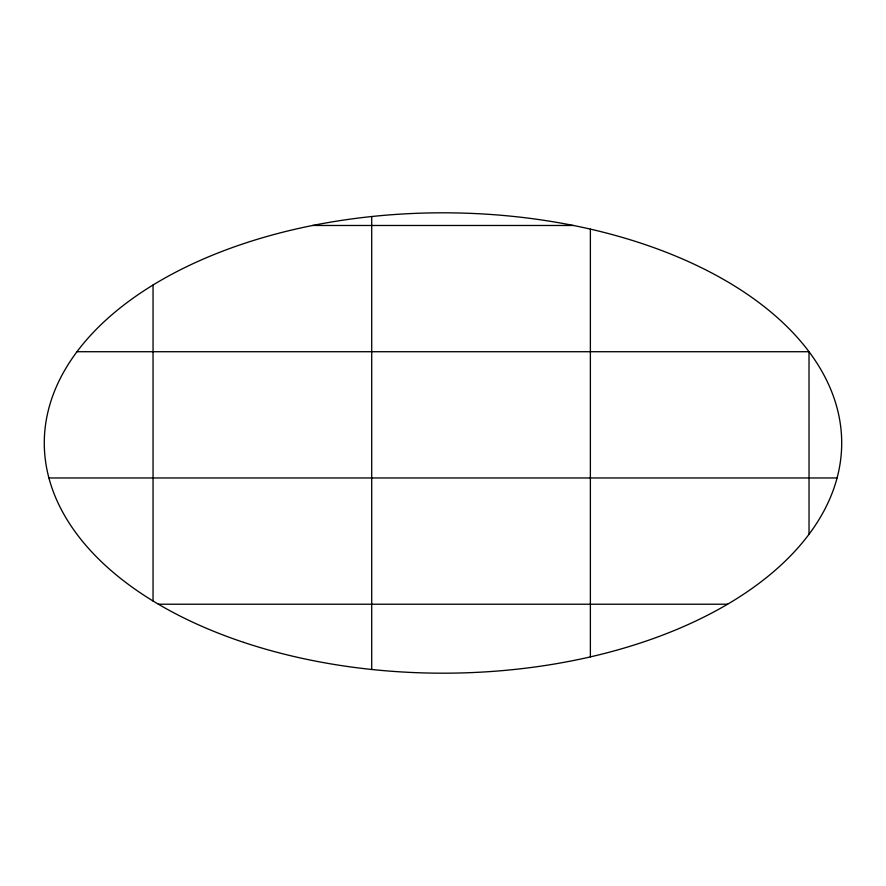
<?xml version="1.0" encoding="UTF-8"?>
<svg xmlns="http://www.w3.org/2000/svg" width="886" height="886" viewBox="0 0 886 886"><rect width="100%" height="100%" fill="white"/><g stroke="black" fill="none" stroke-linecap="round" stroke-linejoin="round"><path stroke-width="1.33" d="M312.57 225.476L573.43 225.476M76.982 351.72L809.018 351.72L809.04 534.236M48.929 477.964L837.071 477.964M158.417 604.219L727.583 604.219M590.375 229.12L590.375 656.88M371.71 216.527L371.71 669.473M153.045 285.004L153.045 600.996M243.65 642.35A398.7 230.183 0 0 0 841.7 443A398.7 230.183 0 0 0 243.65 243.65A398.7 230.183 0 0 0 243.65 642.35"/></g></svg>
